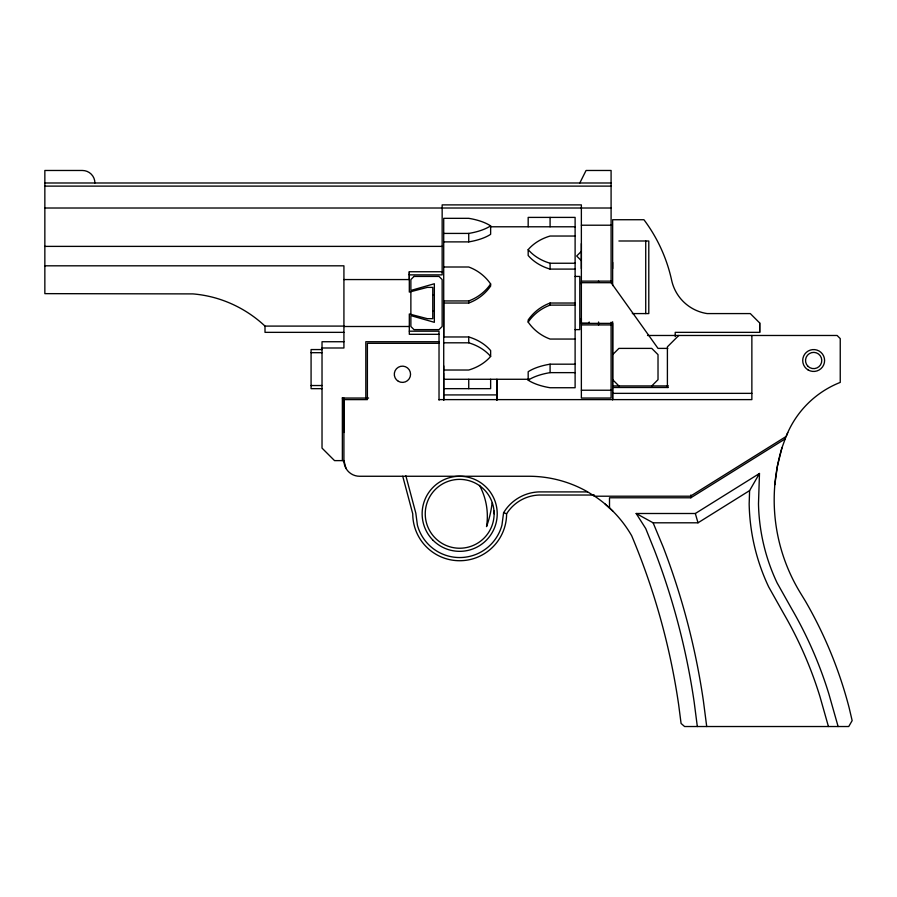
<?xml version="1.0" encoding="UTF-8"?>
<svg xmlns="http://www.w3.org/2000/svg" width="897" height="897" viewBox="0 0 897 897"><rect width="100%" height="100%" fill="white"/><g stroke="black" fill="none" stroke-linecap="round" stroke-linejoin="round"><path stroke-width="1.35" d="M343.921 432.466L343.921 401.172M442.154 271.746L409.312 271.746L409.312 274.874L442.154 274.874L442.154 204.886L581.368 204.886L581.368 398.044L611.092 398.044L611.092 322.191M443.712 371.246L443.712 365.898M443.735 399.939L443.712 372.86M496.904 379.442L496.904 400.197M589.194 322.673L589.194 323.368L581.368 323.368L581.368 318.513M581.368 268.618L581.368 243.592M589.194 323.368L589.194 321.989M612.651 399.782L612.651 321.776M612.651 285.56L612.651 219.731L643.934 219.731A156.414 156.414 0 0 1 671.64 280.29A42.91 42.91 0 0 0 707.161 313.58L750.307 313.58L759.692 322.965L759.692 332.35L675.217 332.35L675.217 336.521M581.368 284.069L581.368 282.701L611.115 282.701L658.017 348.395L667.817 348.395M409.357 274.347L409.312 279.561L343.921 279.561M838.112 726.525L828.839 693.83A409.806 409.806 0 0 0 791.726 608.895L777.138 582.96A194.066 194.066 0 0 1 758.492 503.766L759.479 473.47L749.6 490.603L749.163 503.946A203.384 203.384 0 0 0 768.707 586.952L783.675 613.57A400.488 400.488 0 0 1 819.948 696.565L828.436 726.525M587.4 491.904L539.019 491.904A43.056 43.056 0 0 0 505.93 509.238L503.598 512.647L501.95 525.126A43.774 43.774 0 0 1 417.397 525.126L415.827 513.185L405.848 475.769M774.84 484.638L777.441 465.992L781.982 447.726L785.2 438.891A96.08 96.08 0 0 1 840.242 382.402L840.242 338.606L837.114 335.478L647.511 335.478M787.745 432.612L786.209 436.424L690.387 496.209L594.532 496.209L588.241 492.206A118.639 118.639 0 0 0 528.838 476.262L359.562 476.262A15.641 15.641 0 0 1 343.921 460.621L343.921 398.044M579.81 182.988L586.066 170.475L611.092 170.475L611.092 282.79M581.368 251.317L576.681 256.015L581.368 260.702M612.651 354.651L618.908 348.395L651.76 348.395L658.017 354.651L658.017 379.678L651.76 385.934M678.749 335.478L667.402 346.825L667.402 387.493M609.512 508.061L609.5 497.779L690.836 497.779L785.2 438.891M697.328 726.525L694.222 702.463A708.753 708.753 0 0 0 654.563 550.511L645.728 528.546L636.175 513.499L695.332 513.499L759.479 473.47M636.175 513.499L653.117 522.805L698.001 522.805L749.6 490.603M409.312 271.746L409.312 292.086L427.297 287.388L432.769 287.388L432.769 318.67L427.297 318.67L409.312 313.984L409.312 334.312L439.025 334.312M44.85 182.988L611.092 182.988M44.85 186.116L611.092 186.116M44.85 208.014L611.092 208.014M581.368 225.214L611.092 225.214M490.805 226.784L575.112 226.784M443.712 233.422L468.739 233.422A45.758 19.857 0 0 0 490.637 225.876L490.637 234.33A45.758 19.857 0 0 1 468.739 241.887L443.712 241.887M575.112 236.034L550.085 236.034A45.758 35.779 0 0 0 528.176 249.635L528.176 255.488A45.758 35.779 0 0 0 550.085 269.1L575.112 269.1M618.908 240.99L648.789 240.99L648.789 313.58L632.318 313.58M44.85 246.383L442.154 246.383M528.176 249.635A45.758 35.779 0 0 0 550.085 263.247L575.112 263.247M44.85 265.815L343.921 265.815L343.921 347.991L322.023 347.991M443.723 267.003L468.739 267.003A45.758 44.615 0 0 1 490.637 283.979L490.637 286.065A45.758 44.615 0 0 1 468.739 303.029L443.723 303.029L443.712 336.969L468.739 336.969A45.758 35.779 0 0 1 490.637 350.57L490.637 356.423A45.758 35.779 0 0 1 468.739 370.024L443.712 370.024M575.112 276.433L579.798 276.433L579.798 329.625L575.112 329.625M581.368 281.131L611.092 281.131M432.769 295.214L434.339 295.214M443.723 300.943L468.739 300.943A45.758 44.615 0 0 0 490.637 283.979M575.112 339.055L550.085 339.055A45.758 44.615 0 0 1 528.176 322.09L528.176 319.994A45.758 44.615 0 0 1 550.085 303.029L575.112 303.029M528.176 322.09A45.758 44.615 0 0 1 550.085 305.115L575.112 305.115M432.769 310.855L434.339 310.855M581.402 323.368L612.651 323.368L612.651 399.613M581.368 324.927L611.092 324.927M94.903 182.988A12.513 12.513 0 0 0 82.389 170.475L44.85 170.475L44.85 293.644L192.945 293.902A113.033 106.238 0 0 1 216.626 298.32C234.633 303.646 251.328 313.232 265.007 326.093L343.921 326.093M343.921 326.497L409.312 326.497M409.312 331.184L439.025 331.184L439.025 400.107M343.921 332.35L265.007 332.35L265.007 326.093M343.921 341.735L322.023 341.735L322.023 448.108L334.536 460.621L343.921 460.621L346.018 468.436M439.025 341.735L365.819 341.735L365.819 398.044M443.712 342.811L468.739 342.811A45.758 35.779 0 0 1 490.637 356.423M439.025 343.304L367.389 343.304L367.389 399.613L343.921 399.613M322.023 349.561L311.08 349.561L311.08 388.659L322.023 388.659M311.08 352.689L322.023 352.689M528.176 226.784L528.176 217.399L575.112 217.399L575.112 387.739L550.085 387.739A45.758 19.857 0 0 1 528.176 380.182L528.176 371.728A45.758 19.857 0 0 1 550.085 364.182L575.112 364.182M528.176 380.182A45.758 19.857 0 0 1 550.085 372.636L575.112 372.636M443.712 379.274L529.398 379.274M311.08 385.531L322.023 385.531M612.651 385.934L668.444 385.934M612.651 387.493L668.343 387.493M443.712 388.659L490.637 388.659L490.637 379.274M581.368 390.229L611.092 390.229M612.651 393.357L751.865 393.357M443.723 394.927L496.904 394.904L496.916 399.916M342.362 398.044L368.589 398.044M439.025 399.613L751.865 399.613L751.865 335.478M594.341 495.032L539.131 495.032A39.928 39.928 0 0 0 506.603 513.802A46.924 46.924 0 0 1 459.679 560.726A46.924 46.924 0 0 1 412.743 513.802L402.742 476.262M503.598 512.647L506.603 513.802M605.195 504.103L612.83 511.111M612.651 379.678L618.908 385.934M653.117 522.805L663.253 547.181A718.071 718.071 0 0 1 703.427 701.129L706.713 726.525M695.332 513.499L698.001 522.805M443.723 400.208L443.712 218.33L468.739 218.33A45.758 19.857 0 0 1 490.637 225.876M759.692 322.965L759.692 332.35M690.836 495.009L690.836 497.779M645.728 240.99L645.728 313.58M612.651 262.361L612.651 268.618M598.579 281.131L598.579 281.882M598.579 321.989L598.579 324.927M550.085 217.399L550.085 226.784M550.085 263.247L550.085 269.1M550.085 303.029L550.085 305.115M550.085 364.182L550.085 372.636M496.904 379.33L496.904 395.241M494.112 511.01L494.112 513.802A34.445 34.445 0 0 1 442.456 543.627A34.445 34.445 0 0 1 442.456 483.976A34.445 34.445 0 0 1 494.112 513.802M468.739 233.422L468.739 241.887M468.739 300.943L468.739 303.029M468.739 336.969L468.739 342.811M468.739 379.274L468.739 388.659M410.871 292.086L410.871 313.984M342.362 397.674L342.362 460.621M781.982 447.726A178.324 178.324 0 0 0 800.303 592.782L805.327 601.012A425.526 425.526 0 0 1 849.134 707.755L852.15 720.616L848.741 726.525L684.59 726.525L681.081 723.453L678.659 704.728A693.033 693.033 0 0 0 631.679 535.744A118.639 118.639 0 0 0 592.67 494.897M479.503 485.378A65.122 65.122 0 0 1 486.533 526.617A105.274 105.274 0 0 0 492.094 503.004M413.999 276.433L410.871 279.561L410.871 290.449L434.339 283.755L434.339 322.315L410.871 315.609L410.871 326.497L413.999 329.625L439.025 329.625L442.154 326.497L442.154 279.561L439.025 276.433L413.999 276.433M398.358 381.315A8.129 8.129 0 0 0 410.557 374.273A8.129 8.129 0 0 0 398.358 367.232A8.129 8.129 0 0 0 398.358 381.315M807.905 366.256A8.129 8.129 0 0 0 821.506 362.612A8.129 8.129 0 0 0 811.55 352.656A8.129 8.129 0 0 0 807.905 366.256M808.175 369.99A10.955 10.955 0 0 0 824.601 360.504A10.955 10.955 0 0 0 808.175 351.03A10.955 10.955 0 0 0 808.175 369.99M433.128 540.342A37.539 37.539 0 0 0 495.94 523.512A37.539 37.539 0 0 0 449.958 477.54A37.539 37.539 0 0 0 433.128 540.342"/></g></svg>
